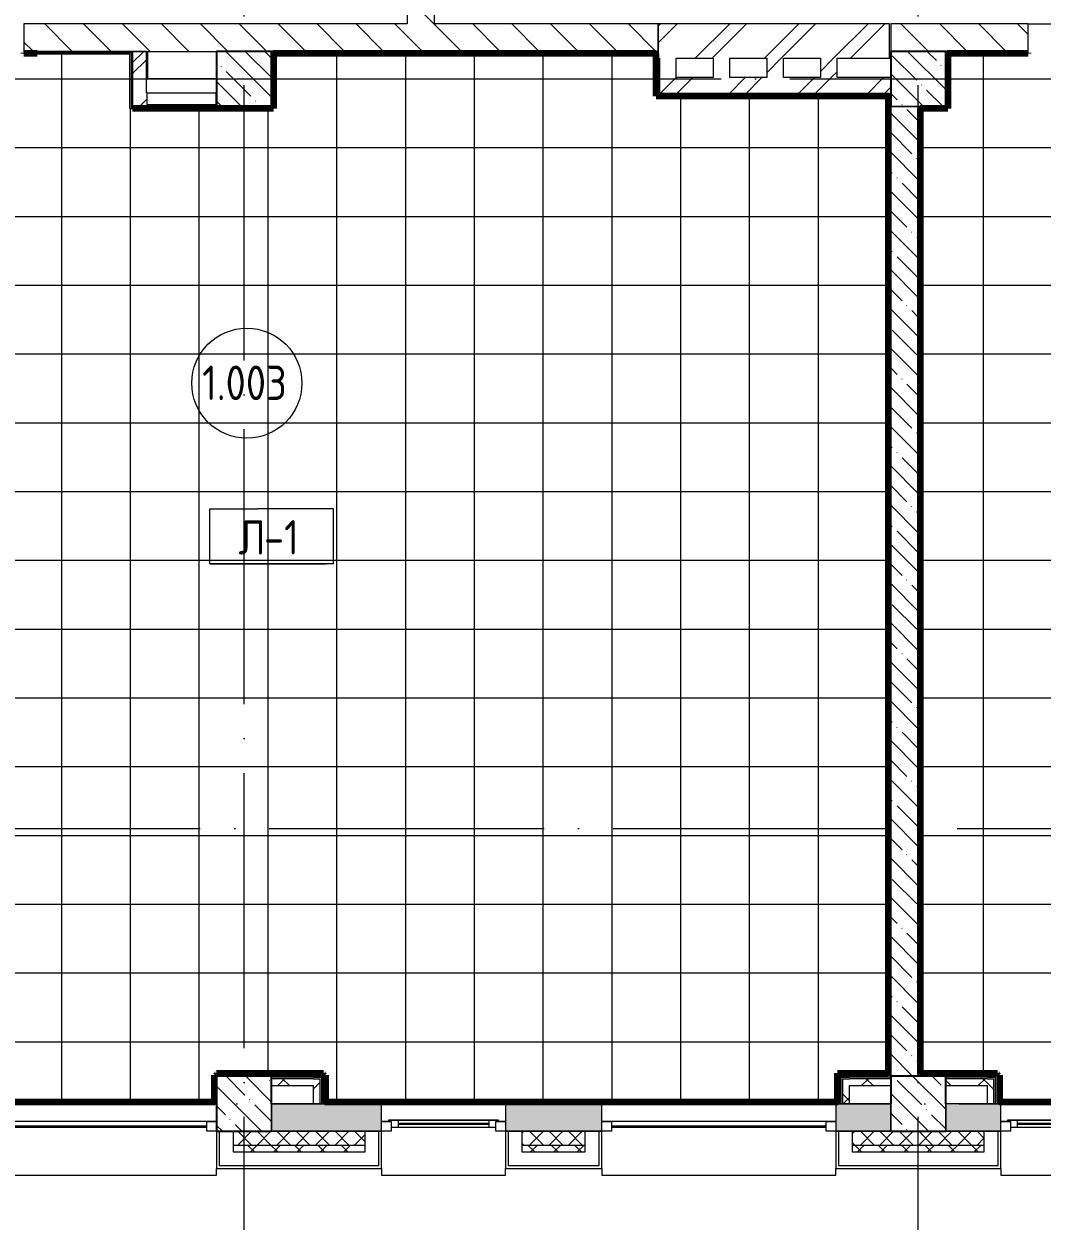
# Model space of a CAD drawing. Header units: millimetres. Extents: x -4370 to 196781, y -4577 to 61202.
# Drawn here: x 29650 to 37050, y 42672 to 51375 of the extents above; entities that cross this region are included whole.
import ezdxf

# ---------------------------------------------------------------- set-up
doc = ezdxf.new("R2010")
doc.units = ezdxf.units.MM
doc.linetypes.add('ADSK_Линия сетки', pattern=[2500, 2000, -250, 0, -250])
for name, color, linetype, lineweight in [('A-AREA-____-IDEN', 2, 'Continuous', 20), ('A-FLOR-____-IDEN', 11, 'Continuous', 20), ('A-FLOR-____-OTLN', 192, 'Continuous', 9), ('A-FLOR-____-PATT', 8, 'Continuous', 9), ('A-GENM-____-MCUT', 13, 'Continuous', 9), ('A-GENM-____-OTLN', 13, 'Continuous', 9), ('A-GLAZ-____-MCUT', 151, 'Continuous', 9), ('A-GLAZ-____-OTLN', 151, 'Continuous', 9), ('A-WALL-____-MCUT', 113, 'Continuous', 9), ('A-WALL-____-PATT', 111, 'Continuous', 9), ('A-WALL-FNSH-MCUT', 113, 'Continuous', 9), ('I-WALL-____-OTLN', 2, 'Continuous', 9), ('S-COLS-____-MCUT', 52, 'Continuous', 9), ('S-COLS-____-OTLN', 52, 'Continuous', 9), ('S-GRID-____-OTLN', 1, 'Continuous', 9)]:
    doc.layers.add(name, color=color, linetype=linetype, lineweight=lineweight)
doc.styles.add('GOST Common_1', font='GOST_Common.ttf', dxfattribs={"width": 0.9, "height": 250})
pattern_1 = [(135, (0, 0), (-141.42136, -141.42136), [])]
pattern_2 = [(45, (0, 0), (-224.5064, 224.5064), []), (45, (79.38, 0), (0, 449.0128), []), (45, (-79.38, 0), (0, 449.0128), [])]
pattern_3 = [(135, (0, 0), (-142.5612, -142.5612), []), (135, (142.56, 0), (-142.5612, -142.5612), [252.016, -50.403, 3.353, -47.05])]
pattern_4 = [(45, (0, 0), (-251.4472, 251.4472), []), (45, (0, 381), (-251.4472, 251.4472), [])]
pattern_5 = [(45, (0, 0), (-141.42136, 141.42136), []), (135, (0, 0), (-141.42136, -141.42136), [])]

# ---------------------------------------------------------------- blocks, each defined once
blk = doc.blocks.new('Окно_СКБ_2Ст1 - Окно_СКБ_2Ст_3300_ОК1-29020644-О_АИ_ПП_0_000_Целиком')
at = {"layer": 'A-GLAZ-____-MCUT', "color": 90}
for p, q in [((-1650, -195), (-1650, -125)), ((-1650, -125), (-1580, -125)), ((-1580, -125), (-1580, -195)), ((750, -195), (750, -125)), ((750, -125), (820, -125)), ((820, -125), (820, -195)), ((1580, -155), (820, -155)), ((820, -155), (820, -195)), ((870, -205), (870, -155)), ((1530, -205), (1530, -155)), ((1580, -195), (1580, -125)), ((1580, -125), (1650, -125)), ((1580, -195), (1580, -155)), ((1650, -125), (1650, -195)), ((-1580, -195), (-1650, -195)), ((820, -195), (750, -195)), ((820, -195), (800, -195)), ((800, -195), (800, -205)), ((800, -205), (1600, -205)), ((1600, -205), (800, -205)), ((1650, -195), (1580, -195)), ((1600, -195), (1580, -195)), ((1600, -205), (1600, -195))]:
    blk.add_line(p, q, dxfattribs=at)
at = {"layer": 'A-GLAZ-____-MCUT', "color": 10, "lineweight": 5}
for p, q in [((750, -155), (-1580, -155)), ((750, -165), (-1580, -165)), ((870, -175), (1530, -175)), ((1530, -185), (870, -185))]:
    blk.add_line(p, q, dxfattribs=at)
at = {"layer": 'A-GLAZ-____-OTLN', "color": 10, "lineweight": 5}
for p, q in [((-1650, -195), (800, -195)), ((1600, -195), (1650, -195))]:
    blk.add_line(p, q, dxfattribs=at)
blk = doc.blocks.new('Окно_СКБ_2Ст1 - Окно_СКБ_2Ст_3300_ОК1-V3-О_АИ_ПП_0_000_Целиком')
at = {"layer": 'A-GLAZ-____-MCUT', "color": 90}
for p, q in [((-1650, -195), (-1650, -125)), ((-1650, -125), (-1580, -125)), ((-1580, -125), (-1580, -195)), ((750, -195), (750, -125)), ((750, -125), (820, -125)), ((820, -125), (820, -195)), ((1580, -155), (820, -155)), ((820, -155), (820, -195)), ((870, -205), (870, -155)), ((1530, -205), (1530, -155)), ((1580, -195), (1580, -125)), ((1580, -125), (1650, -125)), ((1580, -195), (1580, -155)), ((1650, -125), (1650, -195)), ((-1580, -195), (-1650, -195)), ((820, -195), (750, -195)), ((820, -195), (800, -195)), ((800, -195), (800, -205)), ((800, -205), (1600, -205)), ((1600, -205), (800, -205)), ((1650, -195), (1580, -195)), ((1600, -195), (1580, -195)), ((1600, -205), (1600, -195))]:
    blk.add_line(p, q, dxfattribs=at)
at = {"layer": 'A-GLAZ-____-MCUT', "color": 10, "lineweight": 5}
for p, q in [((750, -155), (-1580, -155)), ((750, -165), (-1580, -165)), ((870, -175), (1530, -175)), ((1530, -185), (870, -185))]:
    blk.add_line(p, q, dxfattribs=at)
at = {"layer": 'A-GLAZ-____-OTLN', "color": 10, "lineweight": 5}
for p, q in [((-1650, -195), (800, -195)), ((1600, -195), (1650, -195))]:
    blk.add_line(p, q, dxfattribs=at)
blk = doc.blocks.new('Окно_СКБ_1Ст1 - 120_Окно_СКБ_1Ст_900_ОК3л-29018700-О_АИ_ПП_0_000_Целиком')
at = {"layer": 'A-GLAZ-____-MCUT', "color": 90}
for p, q in [((-450, -195), (-450, -125)), ((-450, -125), (-380, -125)), ((-380, -125), (-380, -195)), ((380, -155), (-380, -155)), ((-380, -155), (-380, -195)), ((-330, -205), (-330, -155)), ((330, -205), (330, -155)), ((380, -195), (380, -125)), ((380, -125), (450, -125)), ((380, -195), (380, -155)), ((450, -125), (450, -195)), ((-380, -195), (-450, -195)), ((-380, -195), (-400, -195)), ((-400, -195), (-400, -205)), ((-400, -205), (400, -205)), ((400, -205), (-400, -205)), ((450, -195), (380, -195)), ((400, -195), (380, -195)), ((400, -205), (400, -195))]:
    blk.add_line(p, q, dxfattribs=at)
at = {"layer": 'A-GLAZ-____-MCUT', "color": 10, "lineweight": 5}
for p, q in [((-330, -175), (330, -175)), ((330, -185), (-330, -185))]:
    blk.add_line(p, q, dxfattribs=at)
at = {"layer": 'A-GLAZ-____-OTLN', "color": 10, "lineweight": 5}
for p, q in [((-450, -195), (-400, -195)), ((400, -195), (450, -195))]:
    blk.add_line(p, q, dxfattribs=at)
blk = doc.blocks.new('Окно_СКБ_1Ст1 - 120_Окно_СКБ_1Ст_1700_ОК19Л-29018918-О_АИ_ПП_0_000_Целиком')
at = {"layer": 'A-GLAZ-____-MCUT', "color": 90}
for p, q in [((-850, -195), (-850, -125)), ((-850, -125), (-780, -125)), ((-780, -125), (-780, -195)), ((780, -195), (780, -125)), ((780, -125), (850, -125)), ((850, -125), (850, -195)), ((-780, -195), (-850, -195)), ((850, -195), (780, -195))]:
    blk.add_line(p, q, dxfattribs=at)
at = {"layer": 'A-GLAZ-____-MCUT', "color": 10, "lineweight": 5}
for p, q in [((780, -155), (-780, -155)), ((780, -165), (-780, -165))]:
    blk.add_line(p, q, dxfattribs=at)
at = {"layer": 'A-GLAZ-____-OTLN', "color": 10, "lineweight": 5}
blk.add_line((-850, -195), (850, -195), dxfattribs=at)
blk = doc.blocks.new('WNW_Отлив1 - Отлив_металлический 2-28598290-О_АИ_ПП_0_000_Целиком')
at = {"layer": 'A-GLAZ-____-OTLN', "color": 10, "lineweight": 5}
for p, q in [((1650, 320), (-1650, 320)), ((-1650, 320), (-1650, 270)), ((1650, 270), (1650, 320))]:
    blk.add_line(p, q, dxfattribs=at)
blk = doc.blocks.new('WNW_Отлив1 - Отлив_металлический 2-28596055-О_АИ_ПП_0_000_Целиком')
at = {"layer": 'A-GLAZ-____-OTLN', "color": 10, "lineweight": 5}
for p, q in [((450, 320), (-450, 320)), ((-450, 320), (-450, 270)), ((450, 270), (450, 320))]:
    blk.add_line(p, q, dxfattribs=at)
blk = doc.blocks.new('WNW_Отлив1 - Отлив_металлический 2-28595994-О_АИ_ПП_0_000_Целиком')
at = {"layer": 'A-GLAZ-____-OTLN', "color": 10, "lineweight": 5}
for p, q in [((850, 320), (-850, 320)), ((-850, 320), (-850, 270)), ((850, 270), (850, 320))]:
    blk.add_line(p, q, dxfattribs=at)
blk = doc.blocks.new('BSC_Колонна _Прямоугольная - 400x400-V15-О_АИ_ПП_0_000_Целиком')
at = {"layer": 'S-COLS-____-OTLN', "lineweight": 5}
h = blk.add_hatch(dxfattribs=at)
h.set_pattern_fill('FP_40', color=256, style=0, pattern_type=2)
h.set_pattern_definition([(135, (-31249.98, -50975), (-142.5619, -142.5619), []), (135, (-31107.42, -50975), (-142.5619, -142.5619), [252.016, -50.403, 3.353, -47.05])])
h.paths.add_polyline_path([(-200, -200), (200, -200), (200, 200), (-200, 200)])
at = {"layer": 'S-COLS-____-MCUT', "color": 130, "lineweight": 25}
for p, q in [((200, 200), (-200, 200)), ((-200, 200), (-200, -200)), ((200, -200), (200, 200)), ((-200, -200), (200, -200))]:
    blk.add_line(p, q, dxfattribs=at)
blk = doc.blocks.new('ASML_АР_Отделка Люка - ВО Отделка люков_Грунтовка 0_Шпатлевка 0_Окраска 0_0-42722003-О_АИ_ПП_0_000_Целиком')
at = {"layer": 'A-GENM-____-MCUT', "color": 130, "lineweight": 25}
for p, q in [((250, 3), (-250, 3)), ((-250, 3), (-250, 0)), ((250, 0), (250, 3)), ((-250, 0), (250, 0))]:
    blk.add_line(p, q, dxfattribs=at)
blk = doc.blocks.new('0083_СОШ675_АР_R22_rvt-1-О_АИ_ПП_0_000_Целиком')
at = {"layer": 'A-WALL-____-PATT', "lineweight": 5}
h = blk.add_hatch(dxfattribs=at)
h.set_pattern_fill('FP_4', color=10, style=0, pattern_type=2)
h.set_pattern_definition(pattern_1)
h.paths.add_polyline_path([(32635, 51375), (32635, 51675), (32435, 51675), (32435, 51375)])
h.paths.add_polyline_path([(32435, 54375), (32635, 54375), (32635, 54675), (32435, 54675)])
h = blk.add_hatch(dxfattribs=at)
h.set_pattern_fill('FP_4', color=10, style=0, pattern_type=2)
h.set_pattern_definition(pattern_1)
h.paths.add_polyline_path([(34260, 51175), (34260, 51375), (29650, 51375), (29650, 51175), (33043, 51175)])
h.paths.add_polyline_path([(27150, 51175), (27150, 51375), (26550, 51375), (26550, 51175), (26833.5, 51175)])
h = blk.add_hatch(dxfattribs=at)
h.set_pattern_fill('FP_7', color=10, style=0, pattern_type=2)
h.set_pattern_definition(pattern_4)
h.paths.add_polyline_path([(35440, 51125), (35940, 51125), (35940, 51375), (34260, 51375), (34260, 51125), (35170, 51125)])
h = blk.add_hatch(dxfattribs=at)
h.set_pattern_fill('FP_4', color=10, style=0, pattern_type=2)
h.set_pattern_definition(pattern_1)
h.paths.add_polyline_path([(43850, 51175), (43850, 51375), (39450, 51375), (39450, 51175), (41736.3, 51175)])
h.paths.add_polyline_path([(36950, 51175), (36950, 51375), (35950, 51375), (35950, 51175), (36768.7, 51175)])
h = blk.add_hatch(dxfattribs=at)
h.set_pattern_fill('FP_8', color=10, style=0, pattern_type=2)
h.set_pattern_definition(pattern_2)
h.paths.add_polyline_path([(30540, 50775), (30540, 51175), (30440, 51175), (30440, 50775)])
h = blk.add_hatch(dxfattribs=at)
h.set_pattern_fill('FP_7', color=10, style=0, pattern_type=2)
h.set_pattern_definition(pattern_4)
h.paths.add_polyline_path([(34270, 50985), (34390, 50985), (34390, 51125), (34270, 51125)])
h = blk.add_hatch(dxfattribs=at)
h.set_pattern_fill('FP_7', color=10, style=0, pattern_type=2)
h.set_pattern_definition(pattern_4)
h.paths.add_polyline_path([(35170, 50985), (35170, 51125), (35050, 51125), (35050, 50985)])
h = blk.add_hatch(dxfattribs=at)
h.set_pattern_fill('FP_7', color=10, style=0, pattern_type=2)
h.set_pattern_definition(pattern_4)
h.paths.add_polyline_path([(35440, 50985), (35560, 50985), (35560, 51125), (35440, 51125)])
h = blk.add_hatch(dxfattribs=at)
h.set_pattern_fill('FP_7', color=10, style=0, pattern_type=2)
h.set_pattern_definition(pattern_4)
h.paths.add_polyline_path([(35950, 50865), (35950, 50985), (34270, 50985), (34270, 50865), (35526.8, 50865)])
h = blk.add_hatch(dxfattribs=at)
h.set_pattern_fill('FP_8', color=10, style=0, pattern_type=2)
h.set_pattern_definition(pattern_2)
h.paths.add_polyline_path([(31045, 50775), (31050, 50775.4), (31050, 50875), (31045, 50875), (31045, 50782)])
h.paths.add_polyline_path([(30540, 50775), (30545, 50775), (30545, 50875), (30540, 50875), (30540, 50782)])
h = blk.add_hatch(dxfattribs=at)
h.set_pattern_fill('FP_3', color=10, style=0, pattern_type=2)
h.set_pattern_definition(pattern_3)
h.paths.add_polyline_path([(36147.7, 43725), (36150, 43725), (36150, 50775), (35950, 50775), (35950, 43725)])
h = blk.add_hatch(dxfattribs=at)
h.set_pattern_fill('FP_56', color=252, style=0, pattern_type=2)
h.set_pattern_definition(pattern_5)
h.paths.add_polyline_path([(31752.6, 43657), (31752.6, 43707), (31450, 43707), (31450, 43657)])
h = blk.add_hatch(dxfattribs=at)
h.set_pattern_fill('FP_56', color=252, style=0, pattern_type=2)
h.set_pattern_definition(pattern_5)
h.paths.add_polyline_path([(31801.1, 43525), (31802.6, 43525), (31802.6, 43707), (31752.6, 43707), (31752.6, 43525)])
h = blk.add_hatch(dxfattribs=at)
h.set_pattern_fill('FP_56', color=252, style=0, pattern_type=2)
h.set_pattern_definition(pattern_5)
h.paths.add_polyline_path([(35650, 43525), (35650, 43707), (35600, 43707), (35600, 43525)])
h = blk.add_hatch(dxfattribs=at)
h.set_pattern_fill('FP_56', color=252, style=0, pattern_type=2)
h.set_pattern_definition(pattern_5)
h.paths.add_polyline_path([(35650, 43657), (35950, 43657), (35950, 43707), (35650, 43707)])
h = blk.add_hatch(dxfattribs=at)
h.set_pattern_fill('FP_56', color=252, style=0, pattern_type=2)
h.set_pattern_definition(pattern_5)
h.paths.add_polyline_path([(36650, 43657), (36650, 43707), (36350, 43707), (36350, 43657), (36458.2, 43657)])
h = blk.add_hatch(dxfattribs=at)
h.set_pattern_fill('FP_56', color=252, style=0, pattern_type=2)
h.set_pattern_definition(pattern_5)
h.paths.add_polyline_path([(36700, 43525), (36700, 43707), (36650, 43707), (36650, 43525)])
h = blk.add_hatch(dxfattribs=at)
h.set_pattern_fill('FP_5', color=10, style=0, pattern_type=2)
h.set_pattern_definition([(50, (0, 0), (364.3679, -31.8783), [38.1, -419.1]), (355, (0, 0), (-70.4859, 382.1133), [30.48, -335.28]), (100.451, (30.36, -2.66), (293.885, 350.2334), [32.38, -356.18]), (46.184, (0, 101.6), (542.1585, -84.0858), [57.15, -628.65]), (96.636, (45.2, 94.6), (474.805, 494.8554), [48.57, -534.27]), (351.184, (0, 101.6), (474.81, 494.85), [45.72, -502.92]), (21, (50.8, 76.2), (303.2285, -204.5305), [38.1, -419.1]), (326, (50.8, 76.2), (123.6039, 368.376), [30.48, -335.28]), (71.451, (76.07, 59.16), (426.8341, 163.8427), [32.38, -356.18]), (37.5, (0, 0), (6.17665, 169.11015), [16.764, -314.452, 16.764, -323.596, -336.55]), (37.5, (0, 0), (6.17665, 169.11015), [-671.576, 16.764, -319.786]), (7.5, (0, 0), (133.63888, 200.3615), [16.764, -177.292, 16.764, -306.832, -128.27]), (7.5, (0, 0), (133.63888, 200.3615), [-517.652, 16.764, -111.506]), (327.5, (-113.28, 0), (271.18182, -11.45836), [16.764, -110.236, 16.764, -379.476, -525.78]), (327.5, (-113.28, 0), (271.18182, -11.45836), [-523.24, 16.764, -509.016]), (317.5, (-164.08, 0), (296.2585, 50.85285), [16.764, -148.336, 16.764, -246.38, -373.38]), (317.5, (-164.08, 0), (296.2585, 50.85285), [-428.244, 16.764, -356.616])])
h.paths.add_polyline_path([(54350, 43325), (54350, 43525), (53550, 43525), (53550, 43325), (54155.2, 43325)])
h.paths.add_polyline_path([(51730, 43325), (51850, 43325), (51850, 43525), (51150, 43525), (51150, 43325), (51671.4, 43325)])
h.paths.add_polyline_path([(49050, 43325), (49850, 43325), (49850, 43525), (49050, 43525)])
h.paths.add_polyline_path([(44550, 43325), (45350, 43325), (45350, 43525), (44550, 43525)])
h.paths.add_polyline_path([(40494.4, 43325), (40850, 43325), (40850, 43525), (40050, 43525), (40050, 43325), (40170, 43325)])
h.paths.add_polyline_path([(36730, 43325), (36750, 43325), (36750, 43525), (36350, 43525), (36350, 43325), (36630, 43325)])
h.paths.add_polyline_path([(35550, 43325), (35950, 43325), (35950, 43525), (35550, 43525)])
h.paths.add_polyline_path([(33850, 43325), (33850, 43525), (33150, 43525), (33150, 43325), (33830, 43325)])
h.paths.add_polyline_path([(32250, 43325), (32250, 43525), (31450, 43525), (31450, 43325), (32230, 43325)])
h.paths.add_polyline_path([(27454.4, 43325), (27750, 43325), (27750, 43525), (26950, 43525), (26950, 43325), (27144, 43325)])
h.paths.add_polyline_path([(23230, 43325), (23250, 43325), (23250, 43525), (22450, 43525), (22450, 43325), (23130, 43325)])
h.paths.add_polyline_path([(18750, 43325), (18750, 43525), (17950, 43525), (17950, 43325), (18730, 43325)])
h.paths.add_polyline_path([(15830, 43325), (15850, 43325), (15850, 43525), (15150, 43525), (15150, 43325), (15730, 43325)])
h.paths.add_polyline_path([(14130, 43325), (14250, 43325), (14250, 43525), (13450, 43525), (13450, 43325), (14104, 43325)])
h.paths.add_polyline_path([(9136.4, 43325), (9750, 43325), (9750, 43525), (8950, 43525), (8950, 43325)])
h.paths.add_polyline_path([(4450, 43325), (5250, 43325), (5250, 43525), (4450, 43525)])
h.paths.add_polyline_path([(730, 43325), (750, 43325), (750, 43525), (200, 43525), (200, 43325), (630, 43325)])
h = blk.add_hatch(dxfattribs=at)
h.set_pattern_fill('FP_6', color=10, style=0, pattern_type=2)
h.set_pattern_definition([(45, (0, 0), (-70.71068, 70.71068), []), (135, (0, 0), (-70.71068, -70.71068), [])])
h.paths.add_polyline_path([(69063, 43225), (69063, 43325), (62670, 43325), (62670, 43225), (69058, 43225)])
h.paths.add_polyline_path([(59122.8, 43225), (59130, 43225), (59130, 43325), (58170, 43325), (58170, 43225)])
h.paths.add_polyline_path([(54630, 43225), (54630, 43325), (53670, 43325), (53670, 43225), (54155.2, 43225)])
h.paths.add_polyline_path([(51730, 43225), (51730, 43325), (51270, 43325), (51270, 43225), (51671.4, 43225)])
h.paths.add_polyline_path([(49187.7, 43225), (50130, 43225), (50130, 43325), (49170, 43325), (49170, 43225)])
h.paths.add_polyline_path([(45630, 43225), (45630, 43325), (44670, 43325), (44670, 43225)])
h.paths.add_polyline_path([(41130, 43225), (41130, 43325), (40170, 43325), (40170, 43225)])
h.paths.add_polyline_path([(36630, 43225), (36630, 43325), (35670, 43325), (35670, 43225)])
h.paths.add_polyline_path([(33730, 43225), (33730, 43325), (33270, 43325), (33270, 43225)])
h.paths.add_polyline_path([(32130, 43225), (32130, 43325), (31170, 43325), (31170, 43225), (31801.1, 43225)])
h.paths.add_polyline_path([(27630, 43225), (27630, 43325), (26670, 43325), (26670, 43225), (26833.5, 43225)])
h.paths.add_polyline_path([(23130, 43225), (23130, 43325), (22170, 43325), (22170, 43225)])
h.paths.add_polyline_path([(17670, 43225), (18630, 43225), (18630, 43325), (17670, 43325), (17670, 43249.4)])
h.paths.add_polyline_path([(15730, 43225), (15730, 43325), (15270, 43325), (15270, 43225)])
h.paths.add_polyline_path([(13170, 43225), (14130, 43225), (14130, 43325), (13170, 43325), (13170, 43249.4)])
h.paths.add_polyline_path([(9630, 43225), (9630, 43325), (8670, 43325), (8670, 43225), (9446.9, 43225)])
h.paths.add_polyline_path([(4479.3, 43225), (5130, 43225), (5130, 43325), (4170, 43325), (4170, 43225)])
h.paths.add_polyline_path([(630, 43225), (630, 43325), (-300, 43325), (-300, 43225)])
h = blk.add_hatch(dxfattribs=at)
h.set_pattern_fill('FP_1', color=10, style=0, pattern_type=2)
h.set_pattern_definition([(135, (0, 0), (-84.85281, -84.85281), []), (225, (0, 0), (84.85281, -84.85281), [])])
h.paths.add_polyline_path([(69063, 43175), (69063, 43225), (62670, 43225), (62670, 43175), (69058, 43175)])
h.paths.add_polyline_path([(59122.8, 43175), (59130, 43175), (59130, 43225), (58170, 43225), (58170, 43175)])
h.paths.add_polyline_path([(54630, 43175), (54630, 43225), (53670, 43225), (53670, 43175), (54155.2, 43175)])
h.paths.add_polyline_path([(51671.4, 43175), (51730, 43175), (51730, 43225), (51270, 43225), (51270, 43175)])
h.paths.add_polyline_path([(49187.7, 43175), (50130, 43175), (50130, 43225), (49170, 43225), (49170, 43175)])
h.paths.add_polyline_path([(45630, 43175), (45630, 43225), (44670, 43225), (44670, 43175)])
h.paths.add_polyline_path([(40170, 43175), (41130, 43175), (41130, 43225), (40170, 43225)])
h.paths.add_polyline_path([(35670, 43175), (36630, 43175), (36630, 43225), (35670, 43225)])
h.paths.add_polyline_path([(33730, 43175), (33730, 43225), (33270, 43225), (33270, 43175)])
h.paths.add_polyline_path([(31801.1, 43175), (32130, 43175), (32130, 43225), (31170, 43225), (31170, 43175)])
h.paths.add_polyline_path([(27630, 43175), (27630, 43225), (26670, 43225), (26670, 43175), (26833.5, 43175)])
h.paths.add_polyline_path([(22170, 43175), (23130, 43175), (23130, 43225), (22170, 43225)])
h.paths.add_polyline_path([(18630, 43175), (18630, 43225), (17670, 43225), (17670, 43175)])
h.paths.add_polyline_path([(15270, 43175), (15730, 43175), (15730, 43225), (15270, 43225)])
h.paths.add_polyline_path([(14130, 43175), (14130, 43225), (13170, 43225), (13170, 43175)])
h.paths.add_polyline_path([(9446.9, 43175), (9630, 43175), (9630, 43225), (8670, 43225), (8670, 43175)])
h.paths.add_polyline_path([(4170, 43175), (5130, 43175), (5130, 43225), (4170, 43225)])
h.paths.add_polyline_path([(630, 43175), (630, 43225), (-350, 43225), (-350, 43175)])
at = {"layer": 'S-COLS-____-OTLN', "lineweight": 5}
h = blk.add_hatch(dxfattribs=at)
h.set_pattern_fill('FP_3', color=256, style=0, pattern_type=2)
h.set_pattern_definition(pattern_3)
h.paths.add_polyline_path([(36150, 50775), (36350, 50775), (36350, 51175), (35950, 51175), (35950, 50775), (36147.7, 50775)])
h = blk.add_hatch(dxfattribs=at)
h.set_pattern_fill('FP_3', color=256, style=0, pattern_type=2)
h.set_pattern_definition(pattern_3)
h.paths.add_polyline_path([(31050, 43325), (31450, 43325), (31450, 43725), (31050, 43725)])
h = blk.add_hatch(dxfattribs=at)
h.set_pattern_fill('FP_3', color=256, style=0, pattern_type=2)
h.set_pattern_definition(pattern_3)
h.paths.add_polyline_path([(35950, 43325), (36350, 43325), (36350, 43725), (35950, 43725), (35950, 43525)])
at = {"layer": 'A-FLOR-____-OTLN', "color": 90}
for p, q in [((30550, 50975), (30550, 51175)), ((31050, 50975), (30550, 50975))]:
    blk.add_line(p, q, dxfattribs=at)
at = {"layer": 'A-WALL-____-MCUT', "color": 50, "lineweight": 13}
for p, q in [((32435, 51675), (32435, 51375)), ((32635, 51375), (32635, 51675)), ((32435, 51375), (29650, 51375)), ((29650, 51375), (29650, 51175)), ((34260, 51375), (32635, 51375)), ((34260, 51175), (34260, 51375)), ((35940, 51375), (34260, 51375)), ((34260, 51375), (34260, 51125)), ((35940, 51125), (35940, 51375)), ((36950, 51375), (35950, 51375)), ((35950, 51375), (35950, 51175)), ((36950, 51175), (36950, 51375)), ((29650, 51175), (31050, 51175)), ((30540, 51175), (30440, 51175)), ((30440, 51175), (30440, 50775)), ((30540, 50875), (30540, 51175)), ((31450, 51175), (34260, 51175)), ((35950, 51175), (36950, 51175)), ((34260, 51125), (34270, 51125)), ((34270, 51125), (34270, 50985)), ((34390, 51125), (34660, 51125)), ((34390, 50985), (34390, 51125)), ((34660, 51125), (34660, 50985)), ((34780, 50985), (34780, 51125)), ((34780, 51125), (35050, 51125)), ((35050, 51125), (35050, 50985)), ((35170, 50985), (35170, 51125)), ((35170, 51125), (35440, 51125)), ((35440, 51125), (35440, 50985)), ((35560, 50985), (35560, 51125)), ((35560, 51125), (35940, 51125)), ((34270, 50985), (34270, 50865)), ((34660, 50985), (34390, 50985)), ((35050, 50985), (34780, 50985)), ((35440, 50985), (35170, 50985)), ((35950, 50985), (35560, 50985)), ((35950, 50865), (35950, 50985)), ((30545, 50875), (30540, 50875)), ((30545, 50785), (30545, 50875)), ((31050, 50875), (31045, 50875)), ((31045, 50875), (31045, 50785)), ((34270, 50865), (35950, 50865)), ((30440, 50775), (30540, 50775)), ((30540, 50775), (30545, 50775)), ((30545, 50775), (30545, 50782)), ((31045, 50782), (31045, 50775)), ((31045, 50775), (31050, 50775)), ((35950, 50775), (35950, 43725)), ((36150, 43725), (36150, 50775)), ((31450, 43707), (31450, 43657)), ((31752.6, 43707), (31450, 43707)), ((31752.6, 43707), (31802.6, 43707)), ((31802.6, 43525), (31802.6, 43707)), ((35600, 43707), (35600, 43525)), ((35600, 43707), (35650, 43707)), ((35950, 43707), (35650, 43707)), ((35950, 43725), (36150, 43725)), ((35950, 43657), (35950, 43707)), ((36350, 43707), (36350, 43657)), ((36650, 43707), (36350, 43707)), ((36650, 43707), (36700, 43707)), ((36700, 43525), (36700, 43707)), ((31450, 43657), (31752.6, 43657)), ((31752.6, 43657), (31752.6, 43525)), ((35650, 43525), (35650, 43657)), ((35650, 43657), (35950, 43657)), ((36350, 43657), (36650, 43657)), ((36650, 43657), (36650, 43525)), ((32250, 43525), (31450, 43525)), ((31752.6, 43525), (31802.6, 43525)), ((32250, 43325), (32250, 43525)), ((33850, 43525), (33150, 43525)), ((33150, 43525), (33150, 43325)), ((33850, 43325), (33850, 43525)), ((35950, 43525), (35550, 43525)), ((35550, 43525), (35550, 43325)), ((35600, 43525), (35650, 43525)), ((36750, 43525), (36350, 43525)), ((36650, 43525), (36700, 43525)), ((36750, 43325), (36750, 43525)), ((32130, 43325), (31450, 43325)), ((31450, 43325), (32130, 43325)), ((32230, 43325), (32130, 43325)), ((32130, 43325), (32230, 43325)), ((32250, 43325), (32230, 43325)), ((32230, 43325), (32250, 43325)), ((33170, 43325), (33150, 43325)), ((33150, 43325), (33170, 43325)), ((33270, 43325), (33170, 43325)), ((33170, 43325), (33270, 43325)), ((33730, 43325), (33270, 43325)), ((33270, 43325), (33730, 43325)), ((33830, 43325), (33730, 43325)), ((33730, 43325), (33830, 43325)), ((33850, 43325), (33830, 43325)), ((33830, 43325), (33850, 43325)), ((35570, 43325), (35550, 43325)), ((35550, 43325), (35570, 43325)), ((35670, 43325), (35570, 43325)), ((35570, 43325), (35670, 43325)), ((35950, 43325), (35670, 43325)), ((35670, 43325), (35950, 43325)), ((36630, 43325), (36350, 43325)), ((36350, 43325), (36630, 43325)), ((36730, 43325), (36630, 43325)), ((36630, 43325), (36730, 43325)), ((36750, 43325), (36730, 43325)), ((36730, 43325), (36750, 43325))]:
    blk.add_line(p, q, dxfattribs=at)
at = {"layer": 'A-WALL-____-MCUT', "color": 10, "lineweight": 5}
for p, q in [((36150, 50775), (35950, 50775)), ((31752.6, 43719.5), (31450, 43719.5)), ((31752.6, 43719.5), (31802.6, 43719.5)), ((31802.6, 43719.5), (31815.1, 43719.5)), ((31815.1, 43525), (31815.1, 43719.5)), ((35587.5, 43719.5), (35587.5, 43525)), ((35587.5, 43719.5), (35600, 43719.5)), ((35600, 43719.5), (35650, 43719.5)), ((35950, 43719.5), (35650, 43719.5)), ((36650, 43719.5), (36350, 43719.5)), ((36650, 43719.5), (36700, 43719.5)), ((36700, 43719.5), (36712.5, 43719.5)), ((36712.5, 43525), (36712.5, 43719.5)), ((31450, 43525), (31450, 43325)), ((35950, 43325), (35950, 43525)), ((36350, 43525), (36350, 43325)), ((31070, 43325), (31070, 43075)), ((31170, 43325), (31170, 43225)), ((32130, 43225), (32130, 43325)), ((32230, 43075), (32230, 43325)), ((33170, 43325), (33170, 43075)), ((33270, 43325), (33270, 43225)), ((33730, 43225), (33730, 43325)), ((33830, 43075), (33830, 43325)), ((35570, 43325), (35570, 43075)), ((35670, 43325), (35670, 43225)), ((36630, 43225), (36630, 43325)), ((36730, 43075), (36730, 43325)), ((31170, 43225), (31170, 43175)), ((31170, 43225), (32130, 43225)), ((31170, 43175), (32130, 43175)), ((32130, 43175), (32130, 43225)), ((33270, 43225), (33270, 43175)), ((33270, 43225), (33730, 43225)), ((33270, 43175), (33730, 43175)), ((33730, 43175), (33730, 43225)), ((35670, 43225), (35670, 43175)), ((35670, 43225), (36630, 43225)), ((35670, 43175), (36630, 43175)), ((36630, 43175), (36630, 43225)), ((31070, 43075), (32230, 43075)), ((33170, 43075), (33830, 43075)), ((35570, 43075), (36730, 43075))]:
    blk.add_line(p, q, dxfattribs=at)
at = {"layer": 'A-WALL-____-MCUT', "color": 90}
for p, q in [((31450, 43325), (31170, 43325)), ((36350, 43325), (35950, 43325))]:
    blk.add_line(p, q, dxfattribs=at)
at = {"layer": 'A-WALL-FNSH-MCUT', "color": 90}
for p, q in [((31752.6, 43732), (31450, 43732)), ((31450, 43732), (31450, 43719.5)), ((31450, 43719.5), (31450, 43707)), ((31802.6, 43732), (31752.6, 43732)), ((31815.1, 43732), (31802.6, 43732)), ((31827.6, 43732), (31815.1, 43732)), ((31827.6, 43525), (31827.6, 43732)), ((35587.5, 43732), (35575, 43732)), ((35575, 43732), (35575, 43525)), ((35600, 43732), (35587.5, 43732)), ((35650, 43732), (35600, 43732)), ((35950, 43732), (35650, 43732)), ((35950, 43719.5), (35950, 43732)), ((35950, 43707), (35950, 43719.5)), ((36650, 43732), (36350, 43732)), ((36350, 43732), (36350, 43719.5)), ((36350, 43719.5), (36350, 43707)), ((36700, 43732), (36650, 43732)), ((36712.5, 43732), (36700, 43732)), ((36725, 43732), (36712.5, 43732)), ((36725, 43525), (36725, 43732)), ((31802.6, 43525), (31815.1, 43525)), ((31815.1, 43525), (31827.6, 43525)), ((35575, 43525), (35587.5, 43525)), ((35587.5, 43525), (35600, 43525)), ((36700, 43525), (36712.5, 43525)), ((36712.5, 43525), (36725, 43525)), ((31070, 43325), (31050, 43325)), ((31050, 43325), (31050, 43055)), ((31170, 43325), (31070, 43325)), ((32250, 43055), (32250, 43325)), ((33150, 43325), (33150, 43055)), ((33850, 43055), (33850, 43325)), ((35550, 43325), (35550, 43055)), ((36750, 43055), (36750, 43325)), ((31050, 43055), (32250, 43055)), ((33150, 43055), (33850, 43055)), ((35550, 43055), (36750, 43055))]:
    blk.add_line(p, q, dxfattribs=at)
at = {"layer": 'I-WALL-____-OTLN', "color": 90}
for p, q in [((30545, 50875), (31045, 50875)), ((27750, 43525), (31040, 43525)), ((31040, 43525), (31050, 43525)), ((32250, 43525), (33150, 43525)), ((33850, 43525), (35550, 43525)), ((36750, 43525), (40050, 43525))]:
    blk.add_line(p, q, dxfattribs=at)
at = {"layer": 'S-COLS-____-MCUT', "color": 130, "lineweight": 25}
for p, q in [((36350, 51175), (35950, 51175)), ((35950, 51175), (35950, 50775)), ((36350, 50775), (36350, 51175)), ((36150, 50775), (36350, 50775)), ((31450, 43725), (31050, 43725)), ((31050, 43725), (31050, 43325)), ((31450, 43525), (31450, 43725)), ((36350, 43725), (35950, 43725)), ((35950, 43725), (35950, 43525)), ((36350, 43525), (36350, 43725)), ((31050, 43325), (31450, 43325)), ((35950, 43325), (36350, 43325))]:
    blk.add_line(p, q, dxfattribs=at)
at = {"layer": 'S-COLS-____-OTLN', "color": 90}
for p, q in [((35950, 50775), (36150, 50775)), ((31450, 43325), (31450, 43525)), ((35950, 43525), (35950, 43325)), ((36350, 43325), (36350, 43525))]:
    blk.add_line(p, q, dxfattribs=at)
at = {"layer": 'A-GENM-____-OTLN', "color": 90, "lineweight": 9, "rotation": 180}
blk.add_blockref('ASML_АР_Отделка Люка - ВО Отделка люков_Грунтовка 0_Шпатлевка 0_Окраска 0_0-42722003-О_АИ_ПП_0_000_Целиком', (30795, 50785), dxfattribs=at)
at = {"layer": 'A-GLAZ-____-OTLN', "color": 90, "lineweight": 9, "rotation": 180}
for name, p in [('Окно_СКБ_2Ст1 - Окно_СКБ_2Ст_3300_ОК1-V3-О_АИ_ПП_0_000_Целиком', (29400, 43200)), ('Окно_СКБ_1Ст1 - 120_Окно_СКБ_1Ст_900_ОК3л-29018700-О_АИ_ПП_0_000_Целиком', (32700, 43200)), ('Окно_СКБ_1Ст1 - 120_Окно_СКБ_1Ст_1700_ОК19Л-29018918-О_АИ_ПП_0_000_Целиком', (34700, 43200)), ('Окно_СКБ_2Ст1 - Окно_СКБ_2Ст_3300_ОК1-29020644-О_АИ_ПП_0_000_Целиком', (38400, 43200)), ('WNW_Отлив1 - Отлив_металлический 2-28598290-О_АИ_ПП_0_000_Целиком', (29400, 43325)), ('WNW_Отлив1 - Отлив_металлический 2-28596055-О_АИ_ПП_0_000_Целиком', (32700, 43325)), ('WNW_Отлив1 - Отлив_металлический 2-28595994-О_АИ_ПП_0_000_Целиком', (34700, 43325)), ('WNW_Отлив1 - Отлив_металлический 2-28598290-О_АИ_ПП_0_000_Целиком', (38400, 43325))]:
    blk.add_blockref(name, p, dxfattribs=at)
at = {"layer": 'S-COLS-____-OTLN', "color": 90, "lineweight": 9}
blk.add_blockref('BSC_Колонна _Прямоугольная - 400x400-V15-О_АИ_ПП_0_000_Целиком', (31250, 50975), dxfattribs=at)
blk = doc.blocks.new('BSC_Колонна _Прямоугольная - ПР-1_Профиль торцевой для плитки-V87-О_АИ_ПП_0_000_Целиком')
at = {"layer": 'S-COLS-____-MCUT'}
for p, q in [((5, 5), (-5, 5)), ((-5, 5), (-5, -5)), ((5, -0.1), (5, 5)), ((-5, -5), (0, -5))]:
    blk.add_line(p, q, dxfattribs=at)
blk = doc.blocks.new('BSC_Колонна _Прямоугольная - ПР-1_Профиль торцевой для плитки-V88-О_АИ_ПП_0_000_Целиком')
at = {"layer": 'S-COLS-____-MCUT'}
for p, q in [((5, 5), (-5, 5)), ((5, -5), (5, 5)), ((-5, -5), (5, -5))]:
    blk.add_line(p, q, dxfattribs=at)
blk = doc.blocks.new('ADSK_Марка_Перекрытие - Типоразмер_ADSK_Марка-158127-О_АИ_ПП_0_000_Целиком')
at = {"layer": 'A-FLOR-____-IDEN'}
for p, q in [((-4.5, 4), (-1, 4)), ((-4.5, 0), (-4.5, 4)), ((4.5, 4), (-1, 4)), ((4.5, 0), (4.5, 4)), ((4.5, 0), (-4.5, 0)), ((-4.5, 0), (4, 0))]:
    blk.add_line(p, q, dxfattribs=at)
blk = doc.blocks.new('ADSK_Марка_Помещение_ОдноЗначение - Номер-159740-О_АИ_ПП_0_000_Целиком')
at = {"layer": 'A-AREA-____-IDEN'}
blk.add_circle((0, 0), 4, dxfattribs=at)

msp = doc.modelspace()

# ---------------------------------------------------------------- hatches: boundary and pattern name
at = {"layer": 'A-FLOR-____-PATT'}
h = msp.add_hatch(dxfattribs=at)
h.set_pattern_fill('FP_239', color=256, style=0, pattern_type=2)
h.set_pattern_definition([(270, (-68575.64, 164975.64), (500, 3e-14), []), (0, (-68575.64, 164975.64), (0, 500), [])])
h.paths.add_polyline_path([(28075.384505, 43540), (31034.978078, 43540), (31034.978078, 43732), (31039.978078, 43732), (31039.978078, 43742), (31049.978078, 43742), (31049.978078, 43747), (31827.581176, 43747), (31827.581176, 43742), (31837.581176, 43742), (31837.581176, 43732), (31842.581176, 43732), (31842.581176, 43540.000586), (35562.542259, 43540.000586), (35562.542259, 43747.03554), (35935, 43747.03554), (35935, 50850), (34244.978078, 50850), (34244.978078, 51160), (31464.978078, 51160), (31464.978078, 50760), (30419.978078, 50760), (30419.978078, 51155), (29749.978078, 51155), (29749.978078, 51160), (29650, 51160), (29649.837356, 51374.999414), (27150, 51374.999414), (27150, 51160), (26964.978078, 51160), (26964.978078, 43740), (27327.581176, 43740), (27327.581176, 43735), (27337.581176, 43735), (27337.581176, 43725), (27342.581176, 43724.193489), (27342.581176, 43540), (27759, 43540)])
h.paths.add_polyline_path([(31449.978078, 43724.999414), (31449.978078, 43731.999414), (31049.978078, 43732), (31050, 43724.999414), (31180.129581, 43724.999414)])
h.paths.add_polyline_path([(27252.581176, 43724.999414), (27252.578832, 43725), (27143.960983, 43724.999414)])
h = msp.add_hatch(dxfattribs=at)
h.set_pattern_fill('FP_240', color=256, style=0, pattern_type=2)
h.set_pattern_definition([(270, (-59375.64, 164975.64), (500, 3e-14), []), (0, (-59375.64, 164975.64), (0, 500), [])])
h.paths.add_polyline_path([(41264.978078, 43540.000586), (44760, 43540.000586), (44760, 43732.03554), (44765, 43732.03554), (44765, 43742.03554), (44775, 43742.03554), (44775.997925, 43747.03554), (45134.978078, 43747.03554), (45134.978078, 50850), (43850, 50850), (43850, 50855), (43840, 50855), (43840, 50865), (43835, 50864.999414), (43835, 51160), (41264.978078, 51160), (41264.978078, 50775), (41259.978078, 50774.999414), (41259.978078, 50765), (41249.978078, 50765), (41249.127048, 50760), (40239.978078, 50760), (40239.978078, 50765), (40234.978078, 50764.980859), (40234.978078, 50760), (40224.978078, 50760), (40224.978078, 50765), (40219.978078, 50765), (40219.978078, 51155), (39549.978078, 51155), (39549.978078, 51160), (39449.978078, 51160), (39449.978078, 51374.999414), (36949.978078, 51374.999414), (36949.978078, 51160), (36364.978078, 51160), (36364.978078, 50760), (36165, 50760), (36165, 43747), (36725, 43747), (36725, 43742), (36735, 43742), (36735, 43732), (36740, 43731.971556), (36740, 43540.000586), (40460, 43540.000586), (40460, 43732.03554), (40465, 43732.03554), (40465, 43742.03554), (40475, 43742.03554), (40475, 43747.03554), (41249.978078, 43747.03554), (41249.999947, 43742.03554), (41259.978078, 43742.03554), (41259.978078, 43732.03554), (41264.978078, 43732.03554), (41264.978078, 43724.150209)])
h.paths.add_polyline_path([(41249.978078, 43724.999414), (41249.978078, 43732.03554), (40849.978078, 43732.034954), (40849.978078, 43724.999414), (41115.313822, 43724.999414)])
h.paths.add_polyline_path([(36650, 43731.999414), (36649.997656, 43732), (36458.196209, 43731.999414)])
h.paths.add_polyline_path([(36349.978078, 43731.999414), (36349.964011, 43732), (36165, 43732)])
h.paths.add_polyline_path([(45149.978078, 43735.034954), (45150, 43735.034954), (45149.978078, 43742.03554)])
at = {"layer": 'A-WALL-____-PATT'}
h = msp.add_hatch(color=7, dxfattribs=at)
h.paths.add_polyline_path([(30429.978078, 51165), (30439.978078, 51165), (30439.978078, 51175), (29650, 51175), (29650, 51165), (29744.978078, 51165.074627), (29744.978078, 51170), (29754.978078, 51170), (29754.978078, 51165), (30419.978078, 51165)])
h.paths.add_polyline_path([(26959.978078, 51165), (27150, 51165), (27150, 51175), (26959.978078, 51175)])
for points in [[(31459.978078, 50775), (31459.978078, 51174.999414), (31449.978664, 51174.999414), (31449.978078, 50775)], [(34249.978078, 51165), (34259.978078, 51165), (34259.978078, 51175), (31459.978078, 51175), (31459.978078, 51165), (33042.976626, 51165)], [(30434.978078, 50770), (30439.978078, 50770), (30439.978078, 51165), (30429.978078, 51165), (30429.978078, 50770)], [(34259.978078, 50855), (34259.978078, 51165), (34249.978078, 51165), (34249.978078, 50855)], [(36359.978078, 50775), (36359.978078, 51165), (36349.978078, 51165), (36349.978078, 50775)], [(34259.978078, 50855), (35940, 50855), (35940, 50865), (34259.978078, 50865)], [(35940, 43732.03554), (35950, 43732.03554), (35950, 50865), (35940, 50865), (35940, 43742.03554)], [(31449.978078, 50765), (31459.978078, 50765), (31459.978078, 50775), (30439.978078, 50775), (30439.978078, 50765), (31049.978078, 50765)], [(36160, 43732), (36160, 50775), (36150, 50775), (36150, 43732)], [(36160, 50765), (36359.978078, 50765), (36359.978078, 50775), (36160, 50775)], [(31049.978078, 43535), (31049.978078, 43742), (31039.978078, 43742), (31039.978078, 43535)], [(31827.581176, 43732), (31837.581176, 43732), (31837.581176, 43742), (31049.978078, 43742), (31049.978078, 43732), (31801.078596, 43732)], [(31837.581176, 43535.000586), (31837.581176, 43732), (31827.581176, 43732), (31827.581176, 43535.000586)], [(35940, 43732.03554), (35940, 43742.03554), (35567.542259, 43742.03554), (35567.542259, 43732.03554), (35837.247194, 43732.03554)], [(35577.542259, 43535.000586), (35577.542259, 43732.03554), (35567.542259, 43732.03554), (35567.542259, 43535.000586)], [(36725, 43732), (36735, 43732), (36735, 43742), (36160, 43742), (36160, 43732), (36458.196209, 43732)], [(36735, 43535.000586), (36735, 43732), (36725, 43732), (36725, 43535.000586)]]:
    msp.add_hatch(color=7, dxfattribs=at).paths.add_polyline_path(points)
h = msp.add_hatch(color=7, dxfattribs=at)
h.paths.add_polyline_path([(40239.978078, 51165), (40239.978078, 51175), (39449.978078, 51175), (39449.978078, 51165), (39544.978078, 51165.074627), (39544.978078, 51170), (39554.978078, 51170), (39554.978078, 51165), (40229.978078, 51165)])
h.paths.add_polyline_path([(36349.978078, 51165), (36949.978078, 51165), (36949.978078, 51175), (36349.978078, 51175)])
h = msp.add_hatch(color=7, dxfattribs=at)
h.paths.add_polyline_path([(35550, 43525.000586), (35577.542259, 43525.000586), (35577.542259, 43535.000586), (35550, 43535.000586)])
h.paths.add_polyline_path([(33850, 43525.000586), (33850, 43535.000586), (33150, 43535.000586), (33150, 43525.000586)])
h.paths.add_polyline_path([(31827.581176, 43525.000586), (32250, 43525.000586), (32250, 43535.000586), (31827.581176, 43535.000586)])
h = msp.add_hatch(color=7, dxfattribs=at)
h.paths.add_polyline_path([(40050, 43525.000586), (40475, 43525.000586), (40475, 43535.000586), (40050, 43535.000586)])
h.paths.add_polyline_path([(36725, 43525.000586), (36750, 43525.000586), (36750, 43535.000586), (36725, 43535.000586)])

# ---------------------------------------------------------------- linework, layer by layer
at = {"layer": 'A-FLOR-____-OTLN'}
msp.add_line((36949.978078, 51374.999414), (39449.978078, 51374.999414), dxfattribs=at)
at = {"layer": 'A-WALL-____-MCUT', "color": 7}
for p, q in [((30439.978078, 51175), (29650, 51175)), ((29650, 51175), (29650, 51165)), ((30439.978078, 50775), (30439.978078, 51175)), ((34259.978078, 51175), (31449.978078, 51175)), ((34259.978078, 50865), (34259.978078, 51175)), ((36949.978078, 51175), (36349.978078, 51175)), ((36349.978078, 51175), (36349.978078, 50775)), ((36949.978078, 51165), (36949.978078, 51175)), ((29650, 51165), (29744.978078, 51165)), ((31459.978078, 50765), (31459.978078, 51165)), ((31459.978078, 51165), (34249.978078, 51165)), ((34249.978078, 51165), (34249.978078, 50855)), ((36359.978078, 51165), (36949.978078, 51165)), ((36359.978078, 50765), (36359.978078, 51165)), ((34249.978078, 50855), (35940, 50855)), ((35950, 50865), (34259.978078, 50865)), ((35940, 50865), (35940, 43742.03554)), ((35950, 43732.03554), (35950, 50865)), ((31049.978078, 50775), (30439.978078, 50775)), ((30439.978078, 50765), (31459.978078, 50765)), ((36150, 50775), (36150, 43732)), ((36349.978078, 50775), (36150, 50775)), ((36160, 43742), (36160, 50765)), ((36160, 50765), (36359.978078, 50765)), ((31039.978078, 43742), (31039.978078, 43535)), ((31837.581176, 43742), (31039.978078, 43742)), ((31049.978078, 43535), (31049.978078, 43732)), ((31049.978078, 43732), (31827.581176, 43732)), ((31827.581176, 43732), (31827.581176, 43525.000586)), ((31837.581176, 43535.000586), (31837.581176, 43742)), ((35940, 43742.03554), (35567.542259, 43742.03554)), ((35567.542259, 43742.03554), (35567.542259, 43535.000586)), ((35577.542259, 43732.03554), (35950, 43732.03554)), ((35577.542259, 43525.000586), (35577.542259, 43732.03554)), ((36150, 43732), (36725, 43732)), ((36735, 43742), (36160, 43742)), ((36725, 43732), (36725, 43525.000586)), ((36735, 43535.000586), (36735, 43742)), ((31039.978078, 43535), (31049.978078, 43535)), ((31827.581176, 43525.000586), (32250, 43525.000586)), ((32250, 43535.000586), (31837.581176, 43535.000586)), ((32250, 43525.000586), (32250, 43535.000586)), ((33850, 43535.000586), (33150, 43535.000586)), ((33150, 43535.000586), (33150, 43525.000586)), ((33150, 43525.000586), (33850, 43525.000586)), ((33850, 43525.000586), (33850, 43535.000586)), ((35567.542259, 43535.000586), (35550, 43535.000586)), ((35550, 43535.000586), (35550, 43525.000586)), ((35550, 43525.000586), (35577.542259, 43525.000586)), ((36725, 43525.000586), (36750, 43525.000586)), ((36750, 43535.000586), (36735, 43535.000586)), ((36750, 43525.000586), (36750, 43535.000586))]:
    msp.add_line(p, q, dxfattribs=at)
at = {"layer": 'A-WALL-____-MCUT'}
for p, q in [((34259.978078, 51165), (34249.978078, 51165)), ((36160, 50765), (36160, 50775)), ((35940, 43742.03554), (35940, 43732.03554))]:
    msp.add_line(p, q, dxfattribs=at)
at = {"layer": 'I-WALL-____-OTLN', "color": 5, "lineweight": 90}
for p, q in [((29650, 51165), (29650, 51160)), ((29744.978078, 51160), (29650, 51160)), ((34244.978078, 51160), (31459.978078, 51160)), ((31464.978078, 51165), (31464.978078, 50760)), ((34244.978078, 50850), (34244.978078, 51160)), ((36949.978078, 51160), (36359.978078, 51160)), ((36364.978078, 51165.084746), (36364.978078, 50760)), ((36949.978078, 51160), (36949.978078, 51165)), ((35940, 50850), (34244.978078, 50850)), ((35935, 43747.03554), (35935, 50855)), ((31464.978078, 50760), (30439.978078, 50760)), ((36165, 50760), (36165, 43742)), ((36364.978078, 50760), (36165, 50760)), ((31034.978078, 43535), (31034.978078, 43732)), ((31039.978078, 43732), (31034.978078, 43732)), ((31049.978078, 43747), (31827.581176, 43747)), ((31049.978078, 43747), (31049.978078, 43742)), ((31827.581176, 43742), (31827.581176, 43747)), ((31842.581176, 43732), (31837.581176, 43732)), ((31842.581176, 43732), (31842.581176, 43534.87935)), ((35562.542259, 43747.03554), (35935, 43747.03554)), ((35562.542259, 43535.000586), (35562.542259, 43747.03554)), ((36159.992891, 43747), (36725, 43747)), ((36725, 43742), (36725, 43747)), ((36740, 43732), (36735, 43732)), ((36740, 43732), (36740, 43535.000586)), ((27337.581176, 43540), (31039.978078, 43540)), ((31837.581176, 43540.000586), (35567.542259, 43540.000586)), ((36735, 43540.000586), (40465, 43540.000586))]:
    msp.add_line(p, q, dxfattribs=at)
at = {"layer": 'I-WALL-____-OTLN'}
for p, q in [((29749.978078, 51165), (30429.978078, 51165)), ((29749.978078, 51165), (29749.978078, 51155)), ((30419.978078, 51155), (29749.978078, 51155)), ((30419.978078, 50760), (30419.978078, 51155)), ((30429.978078, 51165), (30429.978078, 50760)), ((30419.978078, 50760), (30429.978078, 50760)), ((27749.978078, 43535), (31039.978078, 43535)), ((31049.978078, 43525), (27750, 43525)), ((32250, 43535.000586), (33150, 43535.000586)), ((33150, 43525.000586), (32250, 43525.000586)), ((33850, 43535.000586), (35550, 43535.000586)), ((35550, 43525.000586), (33850, 43525.000586)), ((36750, 43535.000586), (40050, 43535.000586)), ((40050, 43525.000586), (36750, 43525.000586))]:
    msp.add_line(p, q, dxfattribs=at)
at = {"layer": 'S-GRID-____-OTLN', "linetype": 'ADSK_Линия сетки'}
for p, q in [((31250, -3572.657751), (31250, 60644.999414)), ((36150, -3572.657751), (36150, 60644.999414)), ((-2283.763124, 50975.000586), (155078.554077, 50975.000586)), ((-3569.551216, 45525.000586), (156348.554077, 45525.000586)), ((-3553.763124, 43525.000586), (156348.554077, 43525.000586))]:
    msp.add_line(p, q, dxfattribs=at)

# ---------------------------------------------------------------- block references
at = {"lineweight": 5}
msp.add_blockref('0083_СОШ675_АР_R22_rvt-1-О_АИ_ПП_0_000_Целиком', (0, 0), dxfattribs=at)
at = {"layer": 'A-AREA-____-IDEN', "xscale": 99.99999999999993, "yscale": 99.99999999999993, "zscale": 99.99999999999993}
msp.add_blockref('ADSK_Марка_Помещение_ОдноЗначение - Номер-159740-О_АИ_ПП_0_000_Целиком', (31270.383679, 48763.140178), dxfattribs=at)
at = {"layer": 'A-FLOR-____-IDEN', "xscale": 99.99999999999993, "yscale": 99.99999999999993, "zscale": 99.99999999999993}
msp.add_blockref('ADSK_Марка_Перекрытие - Типоразмер_ADSK_Марка-158127-О_АИ_ПП_0_000_Целиком', (31450, 47449.999707), dxfattribs=at)
at = {"layer": 'S-COLS-____-OTLN'}
for name, p in [('BSC_Колонна _Прямоугольная - ПР-1_Профиль торцевой для плитки-V87-О_АИ_ПП_0_000_Целиком', (29749.978078, 51165)), ('BSC_Колонна _Прямоугольная - ПР-1_Профиль торцевой для плитки-V88-О_АИ_ПП_0_000_Целиком', (30434.978078, 50765))]:
    msp.add_blockref(name, p, dxfattribs=at)

# ---------------------------------------------------------------- texts
at = {"layer": 'A-AREA-____-IDEN', "lineweight": 9, "insert": (30945.026422, 48890.865249), "char_height": 250, "width": 800.8858125, "attachment_point": 1, "style": 'GOST Common_1'}
msp.add_mtext('1.003', dxfattribs=at)
at = {"layer": 'A-FLOR-____-IDEN', "lineweight": 9, "char_height": 250, "attachment_point": 1, "style": 'GOST Common_1'}
for s, insert, width in [('\\fGOST Common|b0|i0|c204|p34|;\\W.9;Л', (31210.319154, 47767.837281), 223.6708125), ('-1', (31394.866029, 47767.837281), 331.898625)]:
    msp.add_mtext(s, dxfattribs=dict(at, insert=insert, width=width))

doc.saveas('drawing.dxf')
